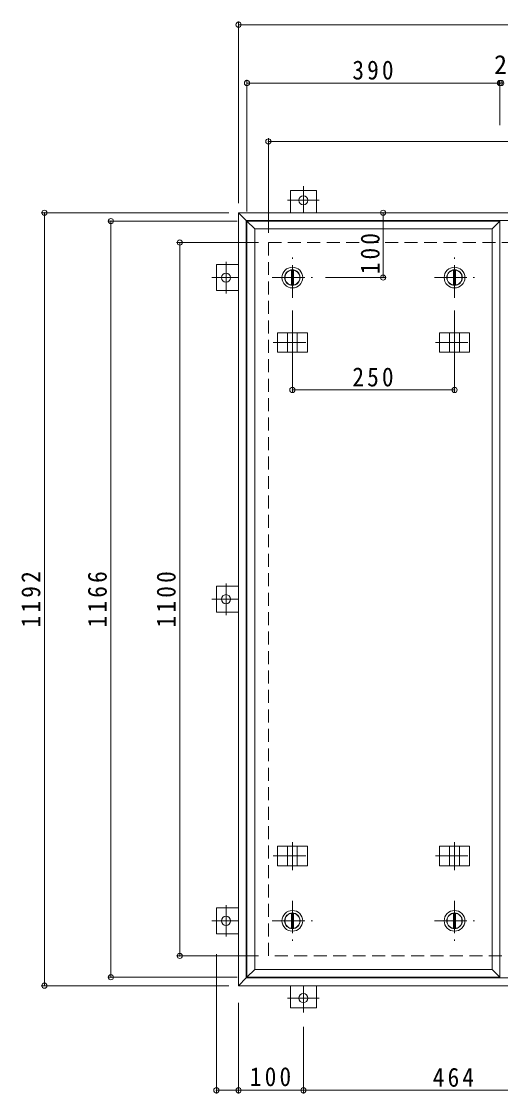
# Model space of a CAD drawing. Units: millimetres at full size, sheet at 1:10. Extents: x -2570 to 2311, y -1962 to 1346.
# Drawn here: x -2218 to -1479, y -338 to 1316 of the extents above; entities that cross this region are included whole.
import ezdxf
from ezdxf.enums import TextEntityAlignment as Align

# ---------------------------------------------------------------- set-up
doc = ezdxf.new("R2010")
doc.units = ezdxf.units.MM
doc.header["$LTSCALE"] = 10
doc.header["$PDMODE"] = 32
doc.header["$PDSIZE"] = 8
doc.linetypes.add('CHAIN1', pattern=[8, 5, -1, 1, -1])
doc.linetypes.add('DASHED2', pattern=[3, 2, -1])
for name, color, linetype, lineweight in [('0-1_躯体', 2, 'DASHED2', 9), ('0-2_仕上', 3, 'Continuous', 9), ('0-3_建具', 2, 'Continuous', 9), ('0-E', 3, 'Continuous', 9), ('0-F', 2, 'Continuous', 9)]:
    doc.layers.add(name, color=color, linetype=linetype, lineweight=lineweight)
doc.styles.add('ＭＳ ゴシック', font='')
doc.styles.get('ＭＳ ゴシック').set_extended_font_data('MS Gothic')

msp = doc.modelspace()

# ---------------------------------------------------------------- linework, layer by layer
at = {"layer": '0-1_躯体'}
for p, q in [((-1836.8, 974.52), (-336.8, 974.52)), ((-1836.8, -125.48), (-1836.8, 974.52)), ((-336.8, -125.48), (-1836.8, -125.48))]:
    msp.add_line(p, q, dxfattribs=at)
at = {"layer": '0-2_仕上'}
for p, q in [((-1869.8, 1007.52), (-1857.8, 995.52)), ((-1869.8, 1007.52), (-1479.8, 1007.52)), ((-1869.8, -158.48), (-1869.8, 1007.52)), ((-1857.8, 995.52), (-1491.8, 995.52)), ((-1857.8, -146.48), (-1857.8, 995.52)), ((-1491.8, 995.52), (-1479.8, 1007.52)), ((-1491.8, -146.48), (-1491.8, 995.52)), ((-1479.8, -158.48), (-1479.8, 1007.52)), ((-1869.8, -158.48), (-1857.8, -146.48)), ((-1479.8, -158.48), (-1869.8, -158.48))]:
    msp.add_line(p, q, dxfattribs=at)
msp.add_lwpolyline([(-1479.8, -158.48), (-1491.8, -146.48), (-1857.8, -146.48)], dxfattribs=at)
at = {"layer": '0-3_建具'}
for p, q in [((-1882.8, 1020.52), (-1870.8, 1008.52)), ((-1882.8, 1020.52), (-290.8, 1020.52)), ((-1882.8, -171.48), (-1882.8, 1020.52)), ((-1870.8, 1008.52), (-302.8, 1008.52)), ((-1870.8, -159.48), (-1870.8, 1008.52)), ((-1870.8, -159.48), (-1882.8, -171.48)), ((-302.8, -159.48), (-1870.8, -159.48)), ((-290.8, -171.48), (-1882.8, -171.48))]:
    msp.add_line(p, q, dxfattribs=at)
at = {"layer": '0-E', "linetype": 'CHAIN1'}
for p, q in [((-1782.8, 1061.69), (-1782.8, 1020.52)), ((-1758.42, 1039.72), (-1807.18, 1039.72)), ((-1902, 944.89), (-1902, 896.14)), ((-1923.97, 920.52), (-1882.8, 920.52)), ((-1902, 448.89), (-1902, 400.14)), ((-1923.97, 424.52), (-1882.8, 424.52)), ((-1902, -47.11), (-1902, -95.86)), ((-1923.97, -71.48), (-1882.8, -71.48)), ((-1782.8, -212.66), (-1782.8, -171.48)), ((-1807.18, -190.68), (-1758.42, -190.68))]:
    msp.add_line(p, q, dxfattribs=at)
at = {"layer": '0-E'}
for p, q in [((-1802.8, 1054.72), (-1762.8, 1054.72)), ((-1802.8, 1054.72), (-1802.8, 1020.52)), ((-1762.8, 1054.72), (-1762.8, 1020.52)), ((-1917, 900.52), (-1917, 940.52)), ((-1917, 940.52), (-1882.8, 940.52)), ((-1917, 900.52), (-1882.8, 900.52)), ((-1917, 404.52), (-1917, 444.52)), ((-1917, 444.52), (-1882.8, 444.52)), ((-1917, 404.52), (-1882.8, 404.52)), ((-1917, -91.48), (-1917, -51.48)), ((-1917, -51.48), (-1882.8, -51.48)), ((-1917, -91.48), (-1882.8, -91.48)), ((-1802.8, -205.68), (-1802.8, -171.48)), ((-1762.8, -205.68), (-1762.8, -171.48)), ((-1762.8, -205.68), (-1802.8, -205.68))]:
    msp.add_line(p, q, dxfattribs=at)
for centre in [(-1782.8, 1039.72), (-1902, 920.52), (-1902, 424.52), (-1902, -71.48), (-1782.8, -190.68)]:
    msp.add_circle(centre, 7, dxfattribs=at)
at = {"layer": '0-F', "color": 7}
for p, q in [((-1882.8, 1035.52), (-1882.8, 1315.52)), ((-1882.8, 1310.52), (-290.8, 1310.52)), ((-1869.8, 1022.52), (-1869.8, 1225.52)), ((-1479.8, 1223.52), (-1479.8, 1155.53)), ((-1869.8, 1220.52), (-1479.8, 1220.52)), ((-1479.8, 1220.52), (-1477.8, 1220.52)), ((-1836.8, 989.52), (-1836.8, 1135.52)), ((-1836.8, 1130.52), (-336.8, 1130.52)), ((-1897.8, 1020.52), (-2187.06, 1020.52)), ((-2182.06, -171.48), (-2182.06, 1020.52)), ((-1659.88, 1020.52), (-1659.88, 920.52)), ((-1884.8, 1007.52), (-2084.59, 1007.52)), ((-2079.59, -158.48), (-2079.59, 1007.52)), ((-1851.8, 974.52), (-1978.42, 974.52)), ((-1973.42, -125.48), (-1973.42, 974.52)), ((-1656.88, 920.52), (-1748.8, 920.52)), ((-1799.8, 744.22), (-1799.8, 869.52)), ((-1549.8, 744.22), (-1549.8, 869.52)), ((-1799.8, 747.22), (-1549.8, 747.22)), ((-1851.8, -125.48), (-1978.42, -125.48)), ((-1917, -337.85), (-1917, -122.69)), ((-1884.8, -158.48), (-2084.59, -158.48)), ((-1897.8, -171.48), (-2187.06, -171.48)), ((-1882.8, -197.69), (-1882.8, -337.85)), ((-1782.8, -234.99), (-1782.8, -337.85)), ((-1917, -332.85), (-1882.8, -332.85)), ((-1882.8, -332.85), (-1782.8, -332.85)), ((-1782.8, -332.85), (-1318.8, -332.85))]:
    msp.add_line(p, q, dxfattribs=at)
at = {"layer": '0-F', "linetype": 'CHAIN1'}
for p, q in [((-1799.8, 889.52), (-1799.8, 951.52)), ((-1549.8, 889.52), (-1549.8, 951.52)), ((-1830.8, 920.52), (-1768.8, 920.52)), ((-1580.8, 920.52), (-1518.8, 920.52)), ((-1799.8, -40.48), (-1799.8, -102.48)), ((-1549.8, -40.48), (-1549.8, -102.48)), ((-1830.8, -71.48), (-1768.8, -71.48)), ((-1580.8, -71.48), (-1518.8, -71.48))]:
    msp.add_line(p, q, dxfattribs=at)
at = {"layer": '0-F'}
for p, q in [((-1801.3, 931.92), (-1801.3, 909.12)), ((-1798.3, 931.92), (-1798.3, 909.12)), ((-1551.3, 931.92), (-1551.3, 909.12)), ((-1548.3, 931.92), (-1548.3, 909.12)), ((-1801.3, -82.89), (-1801.3, -60.08)), ((-1798.3, -82.89), (-1798.3, -60.08)), ((-1551.3, -82.89), (-1551.3, -60.08)), ((-1548.3, -82.89), (-1548.3, -60.08))]:
    msp.add_line(p, q, dxfattribs=at)
at = {"layer": '0-F', "color": 4}
for p, q in [((-1822.89, 835.52), (-1822.89, 805.52)), ((-1822.89, 835.52), (-1776.71, 835.52)), ((-1807.3, 835.52), (-1807.3, 805.52)), ((-1792.3, 835.52), (-1792.3, 805.52)), ((-1776.71, 835.52), (-1776.71, 805.52)), ((-1572.89, 835.52), (-1572.89, 805.52)), ((-1572.89, 835.52), (-1526.71, 835.52)), ((-1557.3, 835.52), (-1557.3, 805.52)), ((-1542.3, 835.52), (-1542.3, 805.52)), ((-1526.71, 835.52), (-1526.71, 805.52)), ((-1822.89, 805.52), (-1776.71, 805.52)), ((-1572.89, 805.52), (-1526.71, 805.52)), ((-1822.89, 13.52), (-1822.89, 43.52)), ((-1822.89, 43.52), (-1776.71, 43.52)), ((-1807.3, 13.52), (-1807.3, 43.52)), ((-1792.3, 13.52), (-1792.3, 43.52)), ((-1776.71, 13.52), (-1776.71, 43.52)), ((-1572.89, 13.52), (-1572.89, 43.52)), ((-1572.89, 43.52), (-1526.71, 43.52)), ((-1557.3, 13.52), (-1557.3, 43.52)), ((-1542.3, 13.52), (-1542.3, 43.52)), ((-1526.71, 13.52), (-1526.71, 43.52)), ((-1822.89, 13.52), (-1776.71, 13.52)), ((-1572.89, 13.52), (-1526.71, 13.52))]:
    msp.add_line(p, q, dxfattribs=at)
at = {"layer": '0-F', "color": 4, "linetype": 'CHAIN1'}
for p, q in [((-1799.8, 842.63), (-1799.8, 799.4)), ((-1549.8, 842.63), (-1549.8, 799.4)), ((-1829.21, 820.52), (-1770.39, 820.52)), ((-1579.21, 820.52), (-1520.39, 820.52)), ((-1799.8, 6.4), (-1799.8, 49.64)), ((-1549.8, 6.4), (-1549.8, 49.64)), ((-1829.21, 28.52), (-1770.39, 28.52)), ((-1579.21, 28.52), (-1520.39, 28.52))]:
    msp.add_line(p, q, dxfattribs=at)
at = {"layer": '0-F'}
for centre, radius in [((-1799.8, 920.52), 16), ((-1799.8, 920.52), 12), ((-1799.8, 920.52), 11.5), ((-1549.8, 920.52), 16), ((-1549.8, 920.52), 12), ((-1549.8, 920.52), 11.5), ((-1799.8, -71.48), 16), ((-1799.8, -71.48), 12), ((-1799.8, -71.48), 11.5), ((-1549.8, -71.48), 16), ((-1549.8, -71.48), 12), ((-1549.8, -71.48), 11.5)]:
    msp.add_circle(centre, radius, dxfattribs=at)
at = {"layer": '0-F', "color": 7}
for p in [(-1882.8, 1310.52), (-1869.8, 1220.52), (-1479.8, 1220.52), (-1477.8, 1220.52), (-1836.8, 1130.52), (-2182.06, 1020.52), (-2079.59, 1007.52), (-1659.88, 1020.52), (-1973.42, 974.52), (-1659.88, 920.52), (-1799.8, 747.22), (-1549.8, 747.22), (-1973.42, -125.48), (-2079.59, -158.48), (-2182.06, -171.48), (-1917, -332.85), (-1882.8, -332.85), (-1782.8, -332.85)]:
    msp.add_point(p, dxfattribs=at)

# ---------------------------------------------------------------- texts
at = {"layer": '0-F', "style": 'ＭＳ ゴシック'}
msp.add_text('2', height=29.33, dxfattribs=at).set_placement((-1488.8, 1225.52), align=Align.BOTTOM_LEFT)
at = {"layer": '0-F', "char_height": 29.33, "attachment_point": 7, "style": 'ＭＳ ゴシック'}
for s, insert in [('\\T1.27;\\W0.9;390', (-1707.3, 1225.52)), ('\\T1.27;\\W0.9;250', (-1707.3, 752.22)), ('\\T1.27;\\W0.9;100', (-1865.3, -326.85)), ('\\T1.27;\\W0.9;464', (-1583.3, -327.85))]:
    msp.add_mtext(s, dxfattribs=dict(at, insert=insert))
at = {"layer": '0-F', "char_height": 29.33, "attachment_point": 7, "rotation": 90, "style": 'ＭＳ ゴシック'}
for s, insert in [('\\T1.27;\\W0.9;100', (-1664.88, 925.61)), ('\\T1.28;\\W0.9;1192', (-2188.06, 380.77)), ('\\T1.28;\\W0.9;1166', (-2085.59, 380.77)), ('\\T1.28;\\W0.9;1100', (-1979.42, 380.77))]:
    msp.add_mtext(s, dxfattribs=dict(at, insert=insert))

doc.saveas('drawing.dxf')
